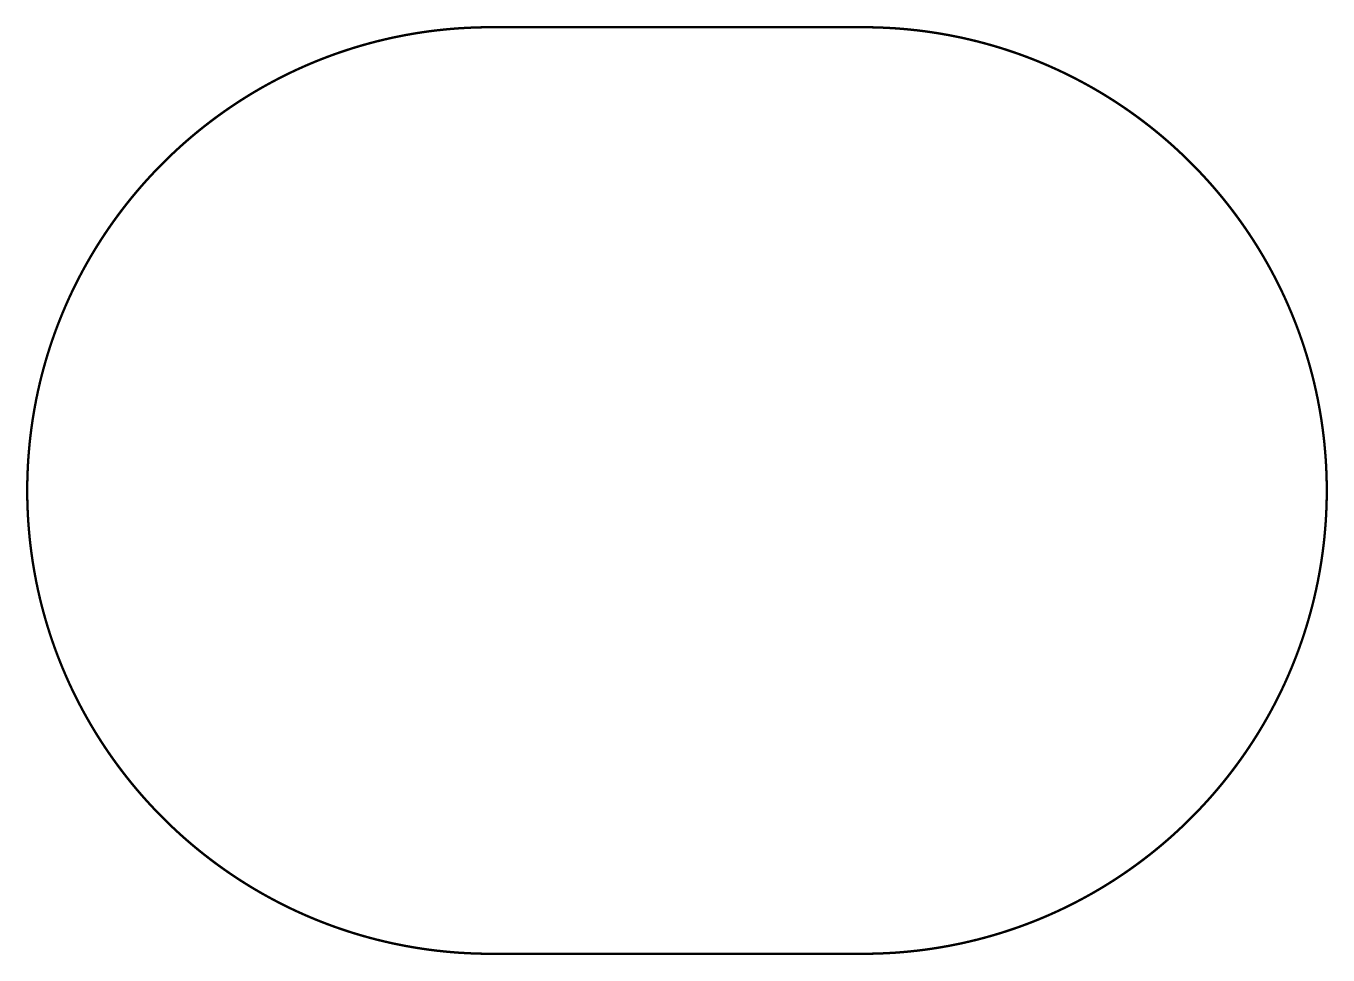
# Model space of a CAD drawing. Extents: x 0.05 to 5.58, y 0.05 to 3.99.
import ezdxf

# ---------------------------------------------------------------- set-up
doc = ezdxf.new("R2010")
doc.units = 0
doc.header["$LTSCALE"] = 0.166667
doc.layers.add('FOREGROUND', color=7, linetype='CONTINUOUS')

msp = doc.modelspace()

# ---------------------------------------------------------------- linework, layer by layer
at = {"layer": 'FOREGROUND', "linetype": 'CONTINUOUS', "const_width": 0.01}
msp.add_lwpolyline([(3.601667, 0.05), (3.635221, 0.050306), (3.668639, 0.051169), (3.701917, 0.052583), (3.735049, 0.054545), (3.768032, 0.05705), (3.800861, 0.060093), (3.833532, 0.06367), (3.86604, 0.067777), (3.89838, 0.072409), (3.930549, 0.077562), (3.962543, 0.083231), (3.994355, 0.089413), (4.025983, 0.096102), (4.057421, 0.103294), (4.088666, 0.110985), (4.119712, 0.11917), (4.150556, 0.127845), (4.181193, 0.137005), (4.211619, 0.146647), (4.241829, 0.156765), (4.271818, 0.167355), (4.301583, 0.178413), (4.331118, 0.189935), (4.36042, 0.201915), (4.389484, 0.21435), (4.418306, 0.227235), (4.446881, 0.240565), (4.475205, 0.254337), (4.503273, 0.268546), (4.531081, 0.283187), (4.558624, 0.298256), (4.585899, 0.313749), (4.6129, 0.32966), (4.639623, 0.345987), (4.666064, 0.362724), (4.692219, 0.379866), (4.718082, 0.397411), (4.74365, 0.415352), (4.768919, 0.433685), (4.793882, 0.452407), (4.818538, 0.471513), (4.84288, 0.490998), (4.866904, 0.510858), (4.890606, 0.531089), (4.913982, 0.551685), (4.937027, 0.572643), (4.959737, 0.593959), (4.982107, 0.615627), (5.004133, 0.637644), (5.025811, 0.660004), (5.047135, 0.682705), (5.068102, 0.70574), (5.088708, 0.729106), (5.108947, 0.752798), (5.128815, 0.776813), (5.148308, 0.801144), (5.167422, 0.825789), (5.186152, 0.850742), (5.204494, 0.876), (5.222442, 0.901557), (5.239994, 0.92741), (5.257144, 0.953553), (5.273888, 0.979983), (5.290221, 1.006695), (5.30614, 1.033685), (5.321639, 1.060948), (5.336714, 1.08848), (5.351362, 1.116276), (5.365576, 1.144332), (5.379354, 1.172643), (5.39269, 1.201206), (5.405581, 1.230016), (5.418021, 1.259068), (5.430006, 1.288357), (5.441533, 1.31788), (5.452595, 1.347632), (5.46319, 1.377609), (5.473312, 1.407806), (5.482958, 1.438219), (5.492122, 1.468843), (5.500801, 1.499674), (5.50899, 1.530707), (5.516684, 1.561938), (5.523879, 1.593363), (5.530571, 1.624978), (5.536755, 1.656777), (5.542426, 1.688756), (5.547582, 1.720912), (5.552216, 1.753239), (5.556324, 1.785733), (5.559903, 1.81839), (5.562947, 1.851205), (5.565453, 1.884174), (5.567416, 1.917292), (5.568831, 1.950556), (5.569694, 1.98396), (5.57, 2.0175), (5.57, 2.0175), (5.569693, 2.051045), (5.56883, 2.084453), (5.567415, 2.117721), (5.565452, 2.150843), (5.562946, 2.183816), (5.559901, 2.216636), (5.556321, 2.249296), (5.552211, 2.281795), (5.547576, 2.314125), (5.54242, 2.346285), (5.536747, 2.378268), (5.530561, 2.410071), (5.523868, 2.441689), (5.516671, 2.473118), (5.508975, 2.504353), (5.500784, 2.535389), (5.492104, 2.566224), (5.482937, 2.596851), (5.473289, 2.627267), (5.463164, 2.657467), (5.452567, 2.687447), (5.441502, 2.717202), (5.429973, 2.746728), (5.417985, 2.77602), (5.405542, 2.805075), (5.392648, 2.833887), (5.379309, 2.862452), (5.365528, 2.890766), (5.35131, 2.918825), (5.33666, 2.946623), (5.321581, 2.974157), (5.306078, 3.001423), (5.290156, 3.028414), (5.273819, 3.055128), (5.257071, 3.08156), (5.239918, 3.107706), (5.222362, 3.13356), (5.20441, 3.159119), (5.186064, 3.184378), (5.16733, 3.209332), (5.148212, 3.233978), (5.128715, 3.258311), (5.108842, 3.282326), (5.088599, 3.30602), (5.067989, 3.329387), (5.047018, 3.352423), (5.025689, 3.375124), (5.004007, 3.397485), (4.981976, 3.419502), (4.959602, 3.441171), (4.936887, 3.462486), (4.913837, 3.483445), (4.890457, 3.504041), (4.86675, 3.524272), (4.84272, 3.544131), (4.818374, 3.563616), (4.793714, 3.582721), (4.768745, 3.601443), (4.743472, 3.619776), (4.717899, 3.637716), (4.69203, 3.655259), (4.665871, 3.672401), (4.639425, 3.689137), (4.612696, 3.705462), (4.58569, 3.721372), (4.558411, 3.736863), (4.530862, 3.75193), (4.503049, 3.76657), (4.474976, 3.780776), (4.446648, 3.794546), (4.418068, 3.807875), (4.389241, 3.820757), (4.360172, 3.833189), (4.330865, 3.845167), (4.301324, 3.856686), (4.271554, 3.867741), (4.24156, 3.878328), (4.211345, 3.888443), (4.180914, 3.898081), (4.150273, 3.907238), (4.119424, 3.91591), (4.088372, 3.924091), (4.057123, 3.931778), (4.025679, 3.938966), (3.994047, 3.94565), (3.962229, 3.951827), (3.930231, 3.957492), (3.898057, 3.962641), (3.865712, 3.967268), (3.833199, 3.97137), (3.800524, 3.974942), (3.76769, 3.97798), (3.734703, 3.980479), (3.701566, 3.982435), (3.668284, 3.983843), (3.634861, 3.9847), (3.601302, 3.985), (2.017969, 3.985), (1.984419, 3.984687), (1.951005, 3.983819), (1.917732, 3.982399), (1.884604, 3.980431), (1.851626, 3.977921), (1.818802, 3.974873), (1.786136, 3.97129), (1.753633, 3.967179), (1.721297, 3.962541), (1.689132, 3.957384), (1.657144, 3.95171), (1.625336, 3.945524), (1.593714, 3.938831), (1.56228, 3.931635), (1.53104, 3.92394), (1.499999, 3.915751), (1.46916, 3.907072), (1.438528, 3.897908), (1.408107, 3.888264), (1.377903, 3.878142), (1.347918, 3.867549), (1.318159, 3.856488), (1.288628, 3.844964), (1.259331, 3.832981), (1.230272, 3.820543), (1.201455, 3.807656), (1.172886, 3.794323), (1.144567, 3.780549), (1.116504, 3.766338), (1.088701, 3.751695), (1.061163, 3.736625), (1.033893, 3.72113), (1.006897, 3.705217), (0.980179, 3.688889), (0.953743, 3.672151), (0.927593, 3.655008), (0.901734, 3.637463), (0.876171, 3.619521), (0.850908, 3.601186), (0.825949, 3.582464), (0.801299, 3.563358), (0.776962, 3.543872), (0.752942, 3.524012), (0.729244, 3.503781), (0.705873, 3.483185), (0.682833, 3.462227), (0.660127, 3.440911), (0.637762, 3.419243), (0.61574, 3.397227), (0.594067, 3.374867), (0.572747, 3.352168), (0.551785, 3.329133), (0.531184, 3.305768), (0.510949, 3.282077), (0.491085, 3.258063), (0.471596, 3.233733), (0.452486, 3.20909), (0.43376, 3.184138), (0.415423, 3.158882), (0.397478, 3.133326), (0.37993, 3.107475), (0.362784, 3.081333), (0.346044, 3.054905), (0.329714, 3.028195), (0.313799, 3.001208), (0.298303, 2.973947), (0.283231, 2.946417), (0.268587, 2.918623), (0.254376, 2.89057), (0.240601, 2.862261), (0.227268, 2.8337), (0.21438, 2.804894), (0.201943, 2.775845), (0.189961, 2.746558), (0.178437, 2.717038), (0.167377, 2.687288), (0.156784, 2.657315), (0.146664, 2.627121), (0.137021, 2.596712), (0.127859, 2.566091), (0.119182, 2.535263), (0.110996, 2.504234), (0.103303, 2.473006), (0.09611, 2.441584), (0.08942, 2.409973), (0.083237, 2.378178), (0.077567, 2.346202), (0.072413, 2.314051), (0.06778, 2.281728), (0.063672, 2.249237), (0.060095, 2.216585), (0.057051, 2.183774), (0.054546, 2.150809), (0.052584, 2.117695), (0.051169, 2.084435), (0.050306, 2.051036), (0.05, 2.0175), (0.05, 2.0175), (0.050306, 1.98396), (0.051169, 1.950556), (0.052584, 1.917292), (0.054547, 1.884174), (0.057052, 1.851205), (0.060097, 1.81839), (0.063676, 1.785733), (0.067784, 1.753239), (0.072418, 1.720912), (0.077574, 1.688756), (0.083245, 1.656777), (0.089429, 1.624978), (0.096121, 1.593363), (0.103316, 1.561938), (0.11101, 1.530707), (0.119199, 1.499673), (0.127878, 1.468843), (0.137042, 1.438219), (0.146687, 1.407806), (0.15681, 1.377609), (0.167405, 1.347632), (0.178467, 1.31788), (0.189994, 1.288357), (0.201979, 1.259067), (0.214419, 1.230016), (0.22731, 1.201206), (0.240646, 1.172643), (0.254424, 1.144332), (0.268638, 1.116276), (0.283286, 1.088479), (0.298361, 1.060948), (0.31386, 1.033685), (0.329779, 1.006695), (0.346112, 0.979983), (0.362856, 0.953553), (0.380006, 0.927409), (0.397557, 0.901557), (0.415506, 0.876), (0.433848, 0.850742), (0.452578, 0.825789), (0.471691, 0.801144), (0.491185, 0.776812), (0.511053, 0.752798), (0.531292, 0.729106), (0.551897, 0.70574), (0.572865, 0.682705), (0.594189, 0.660004), (0.615867, 0.637644), (0.637893, 0.615627), (0.660263, 0.593959), (0.682972, 0.572643), (0.706018, 0.551685), (0.729394, 0.531088), (0.753096, 0.510858), (0.77712, 0.490998), (0.801462, 0.471513), (0.826117, 0.452407), (0.851081, 0.433685), (0.876349, 0.415351), (0.901917, 0.39741), (0.927781, 0.379866), (0.953936, 0.362724), (0.980377, 0.345987), (1.0071, 0.32966), (1.034101, 0.313749), (1.061376, 0.298256), (1.088919, 0.283187), (1.116727, 0.268546), (1.144795, 0.254337), (1.173119, 0.240565), (1.201694, 0.227235), (1.230515, 0.21435), (1.25958, 0.201915), (1.288882, 0.189934), (1.318417, 0.178413), (1.348182, 0.167355), (1.378171, 0.156765), (1.408381, 0.146646), (1.438807, 0.137005), (1.469443, 0.127845), (1.500287, 0.11917), (1.531334, 0.110984), (1.562579, 0.103294), (1.594017, 0.096102), (1.625645, 0.089413), (1.657457, 0.083231), (1.68945, 0.077562), (1.72162, 0.072409), (1.75396, 0.067777), (1.786468, 0.06367), (1.819139, 0.060093), (1.851968, 0.057049), (1.884951, 0.054545), (1.918083, 0.052583), (1.951361, 0.051169), (1.984779, 0.050306), (2.018333, 0.05)], close=True, dxfattribs=at)

doc.saveas('drawing.dxf')
